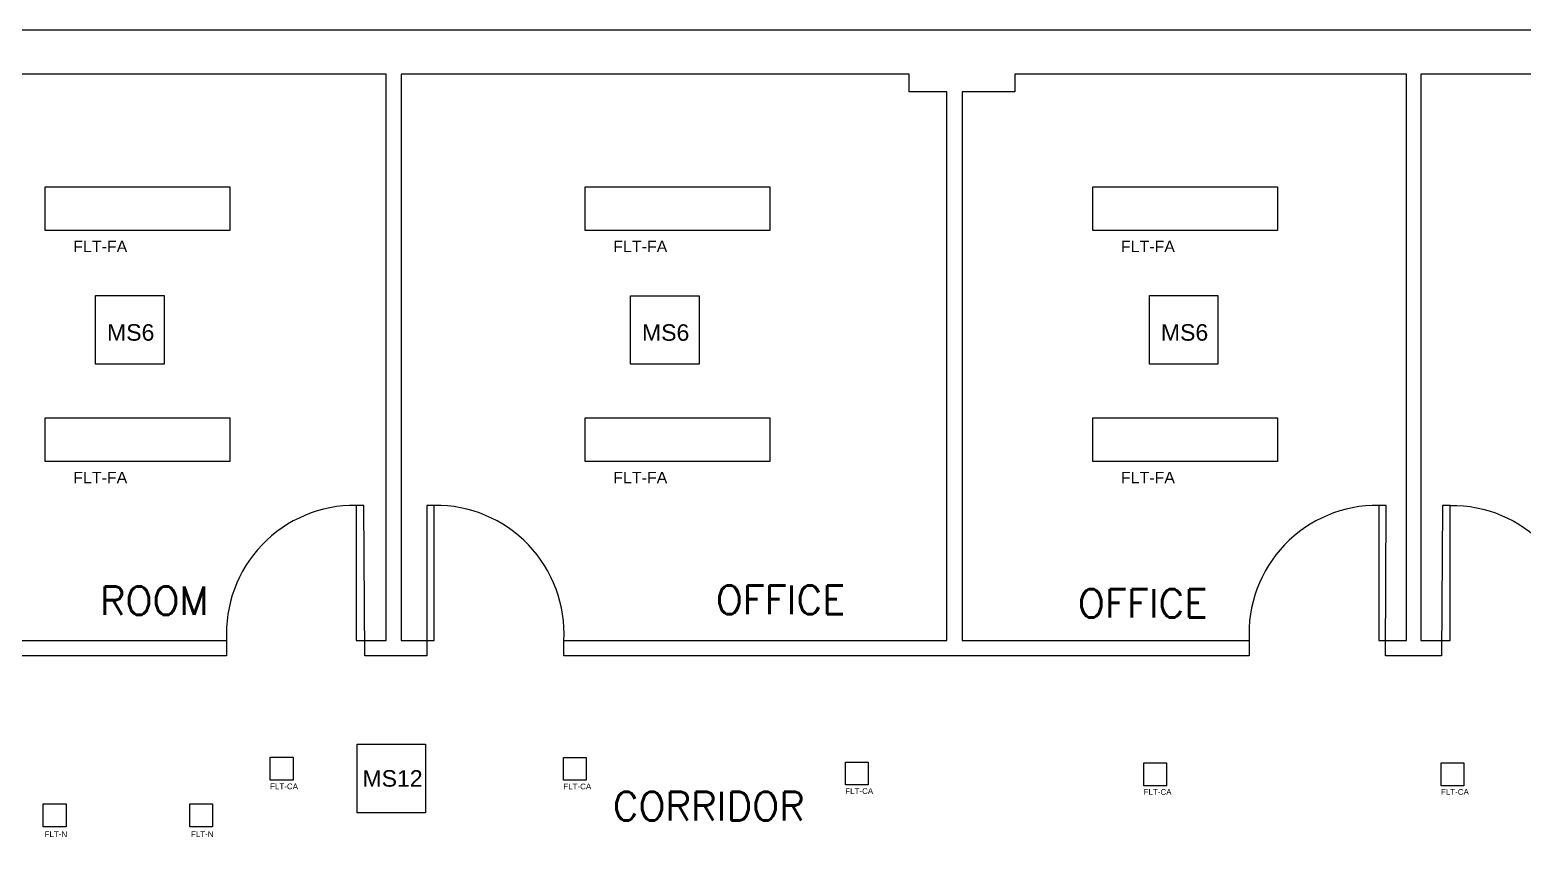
# Model space of a CAD drawing. Header units: feet. Extents: x 0 to 2574, y 0 to 1989.
# Drawn here: x 908.2 to 1300.4, y 1066.3 to 1284 of the extents above; entities that cross this region are included whole.
import ezdxf
from ezdxf.enums import TextEntityAlignment as Align

# ---------------------------------------------------------------- set-up
doc = ezdxf.new("R2010")
doc.units = ezdxf.units.FT
doc.header["$MEASUREMENT"] = 0
doc.layers.get('0').update_dxf_attribs({"color": 255})
doc.layers.add('FLT-FIXTURE', color=90, linetype='Continuous')
doc.layers.add('FLT-PERIPHERALS', color=140, linetype='Continuous')
doc.styles.add('SET200', font='romans.shx', dxfattribs={"height": 200})
doc.styles.get("Standard").update_dxf_attribs({"font": 'arial.ttf'})

# ---------------------------------------------------------------- blocks, each defined once
blk = doc.blocks.new('FLT-FA')
at = {"layer": 'FLT-FIXTURE'}
blk.add_lwpolyline([(48.51, 11.46), (48.51, 0), (0, 0), (0, 11.46)], close=True, dxfattribs=at)
blk.add_attdef('FLT-FA', (7.36, -5.72), '', height=3, dxfattribs=at)
blk = doc.blocks.new('FLT-CA')
at = {"layer": 'FLT-FIXTURE'}
blk.add_lwpolyline([(0, 6), (6, 6), (6, 0), (0, 0)], close=True, dxfattribs=at)
blk.add_attdef('FLT-CA', (-0.03, -2.37), '', height=1.5, dxfattribs=at)
blk = doc.blocks.new('FLT-MS6')
at = {"layer": 'FLT-PERIPHERALS'}
blk.add_lwpolyline([(0, 18), (18, 18), (18, 0), (0, 0)], close=True, dxfattribs=at)
at = {"layer": 'FLT-PERIPHERALS', "insert": (3.01, 10.49), "char_height": 4.333, "attachment_point": 1}
blk.add_mtext_dynamic_manual_height_columns('MS6', width=17.9976, gutter_width=1, heights=[0], dxfattribs=at)
blk = doc.blocks.new('FLT-MS12')
at = {"layer": 'FLT-PERIPHERALS'}
blk.add_lwpolyline([(0, 18), (18, 18), (18, 0), (0, 0)], close=True, dxfattribs=at)
at = {"layer": 'FLT-PERIPHERALS', "insert": (1.4, 11.18), "char_height": 4.333, "attachment_point": 1}
blk.add_mtext_dynamic_manual_height_columns('MS12', width=17.9976, gutter_width=1, heights=[0], dxfattribs=at)
blk = doc.blocks.new('FLT-N')
at = {"layer": 'FLT-FIXTURE'}
blk.add_lwpolyline([(0, 6), (5.99, 6), (5.99, 0), (0, 0)], close=True, dxfattribs=at)
blk.add_attdef('FLT-N', (0.34, -2.69), '', height=1.5, dxfattribs=at)
blk = doc.blocks.new('AN')
at = {"style": 'SET200'}
blk.add_attdef('AREA', text='', height=7.49, dxfattribs=at).set_placement((17.79, -9.96), align=Align.CENTER)

msp = doc.modelspace()

# ---------------------------------------------------------------- linework, layer by layer
for points in [[(1478.08, 255.04), (623.05, 255.04), (623.05, 126.04), (607.05, 126.04), (607.05, 136.29), (429.55, 136.54), (429.55, 239.04), (417.05, 239.04), (417.05, 255.04), (337.05, 255.04), (337.05, 239.04), (321.05, 239.04), (321.05, 255.04), (241.05, 255.04), (241.05, 239.04), (225.05, 239.04), (225.05, 255.04), (145.05, 255.04), (145.05, 239.04), (129.05, 239.04), (129.05, 255.04), (54.61, 255.04), (54.61, 1284.04), (2518.76, 1284.04)], [(1262.44, 1159.2), (1262.44, 1123.7), (1269.78, 1123.7), (1269.78, 1272.41), (1166.93, 1272.41), (1166.93, 1267.79), (1153.06, 1267.79), (1153.06, 1123.7), (1228.44, 1123.7), (1228.44, 1119.7), (1048.46, 1119.7), (1048.46, 1123.7), (1149.06, 1123.7), (1149.06, 1267.79), (1139.18, 1267.79), (1139.18, 1272.41), (1005.78, 1272.41), (1005.78, 1123.7), (1014.46, 1123.7), (1014.46, 1159.2)]]:
    msp.add_lwpolyline(points)
for points in [[(993.92, 1159.2), (993.92, 1123.7), (1001.78, 1123.7), (1001.78, 1272.41), (884.63, 1272.41), (884.63, 1123.7), (959.92, 1123.7), (959.92, 1119.7), (876.43, 1119.7), (876.16, 1159.2), (874.16, 1159.2, 0.434224), (840.16, 1123.7)], [(1504.54, 1159.66), (1504.54, 1124.16), (1511.02, 1124.16), (1511.02, 1272.41), (1273.52, 1272.41), (1273.52, 1123.7), (1281.24, 1123.7), (1281.24, 1159.2, -0.434224), (1315.24, 1123.7)], [(1048.46, 1123.7, 0.434224), (1014.46, 1159.2), (1012.46, 1159.2), (1012.46, 1119.7), (996.19, 1119.7), (995.92, 1159.2), (993.92, 1159.2, 0.434224), (959.92, 1123.7)], [(1281.24, 1159.2), (1279.24, 1159.2), (1278.96, 1119.7), (1264.27, 1119.7), (1264.44, 1159.2), (1262.44, 1159.2, 0.434224), (1228.44, 1123.7)]]:
    msp.add_lwpolyline(points, format="xyb")

# ---------------------------------------------------------------- block references
for p, values in [((923.13, 1140.38), {'AREA': 'ROOM'}), ((1087.59, 1140.62), {'AREA': 'OFFICE'}), ((1182.69, 1139.68), {'AREA': 'OFFICE'}), ((1068.75, 1086.45), {'AREA': 'CORRIDOR'})]:
    msp.add_blockref('AN', p).add_auto_attribs(values)
at = {"layer": 'FLT-FIXTURE'}
for name, p, values in [('FLT-FA', (912.27, 1231.4), {'FLT-FA': 'FLT-FA'}), ('FLT-FA', (1054.08, 1231.4), {'FLT-FA': 'FLT-FA'}), ('FLT-FA', (1187.38, 1231.4), {'FLT-FA': 'FLT-FA'}), ('FLT-FA', (912.27, 1170.72), {'FLT-FA': 'FLT-FA'}), ('FLT-FA', (1054.08, 1170.72), {'FLT-FA': 'FLT-FA'}), ('FLT-FA', (1187.38, 1170.72), {'FLT-FA': 'FLT-FA'}), ('FLT-CA', (971.36, 1087.05), {'FLT-CA': 'FLT-CA'}), ('FLT-CA', (1048.36, 1087.02), {'FLT-CA': 'FLT-CA'}), ('FLT-CA', (1122.39, 1085.81), {'FLT-CA': 'FLT-CA'}), ('FLT-CA', (1200.75, 1085.59), {'FLT-CA': 'FLT-CA'}), ('FLT-CA', (1278.83, 1085.59), {'FLT-CA': 'FLT-CA'}), ('FLT-N', (911.77, 1074.83), {'FLT-N': 'FLT-N'}), ('FLT-N', (950.22, 1074.83), {'FLT-N': 'FLT-N'})]:
    msp.add_blockref(name, p, dxfattribs=at).add_auto_attribs(values)
at = {"layer": 'FLT-PERIPHERALS'}
for name, p in [('FLT-MS6', (925.5, 1196.28)), ('FLT-MS6', (1065.97, 1196.25)), ('FLT-MS6', (1202.23, 1196.28)), ('FLT-MS12', (994.18, 1078.5))]:
    msp.add_blockref(name, p, dxfattribs=at)

doc.saveas('drawing.dxf')
